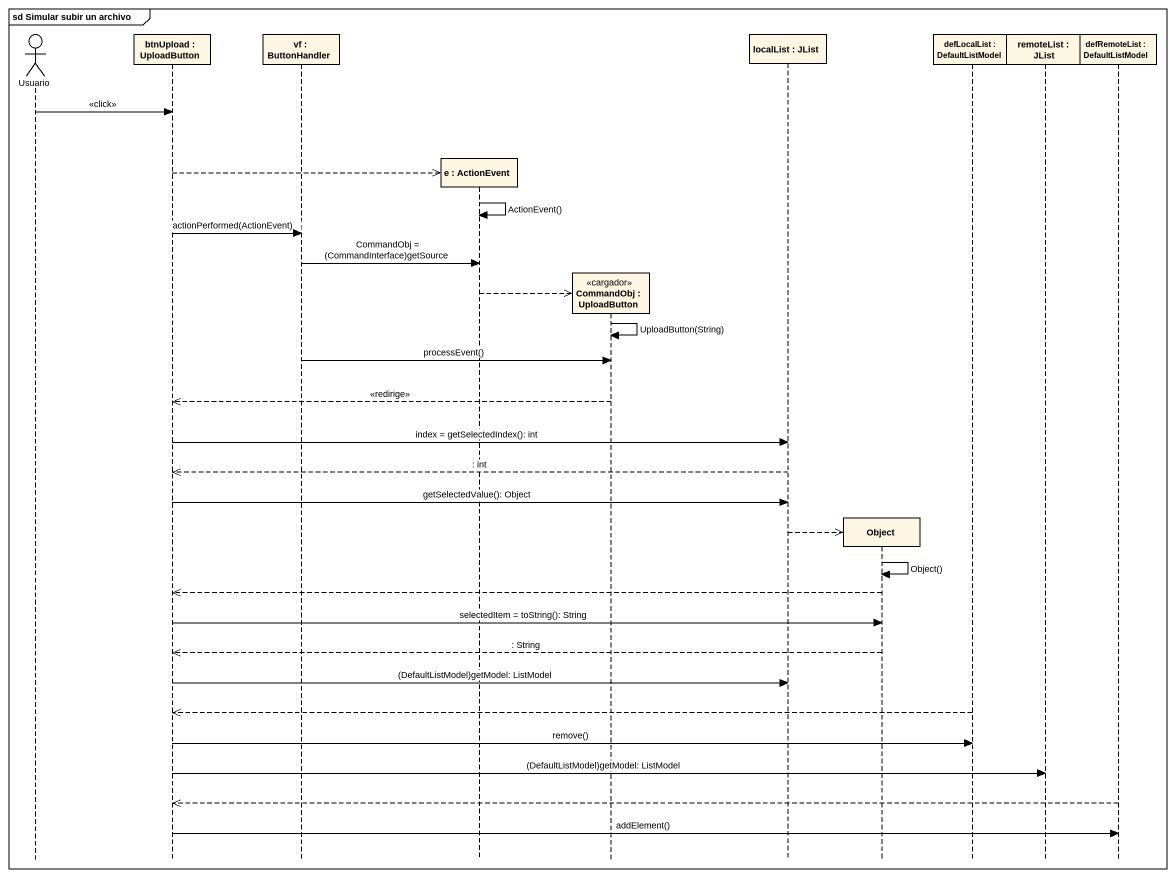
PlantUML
@startuml
mainframe sd Simular subir un archivo
hide footbox
actor Usuario
participant "btnUpload : UploadButton" as btnUpload
participant "vf : ButtonHandler" as vf
participant "e : ActionEvent" as e
participant "CommandObj : UploadButton" as CommandObj <<cargador>>
participant "localList : JList" as localList
participant "Object" as Object_
participant "defLocalList : DefaultListModel" as defLocalList
participant "remoteList : JList" as remoteList
participant "defRemoteList : DefaultListModel" as defRemoteList

Usuario -> btnUpload : <<click>>
btnUpload -->> e **
e -> e : ActionEvent()
btnUpload -> vf : actionPerformed(ActionEvent)
vf -> e : CommandObj = (CommandInterface)getSource
e -->> CommandObj **
CommandObj -> CommandObj : UploadButton(String)
vf -> CommandObj : processEvent()
CommandObj -->> btnUpload : <<redirige>>
btnUpload -> localList : index = getSelectedIndex(): int
localList -->> btnUpload : : int
btnUpload -> localList : getSelectedValue(): Object
localList -->> Object_ **
Object_ -> Object_ : Object()
Object_ -->> btnUpload
btnUpload -> Object_ : selectedItem = toString(): String
Object_ -->> btnUpload : : String
btnUpload -> localList : (DefaultListModel)getModel: ListModel
defLocalList -->> btnUpload
btnUpload -> defLocalList : remove()
btnUpload -> remoteList : (DefaultListModel)getModel: ListModel
defRemoteList -->> btnUpload
btnUpload -> defRemoteList : addElement()
@enduml
